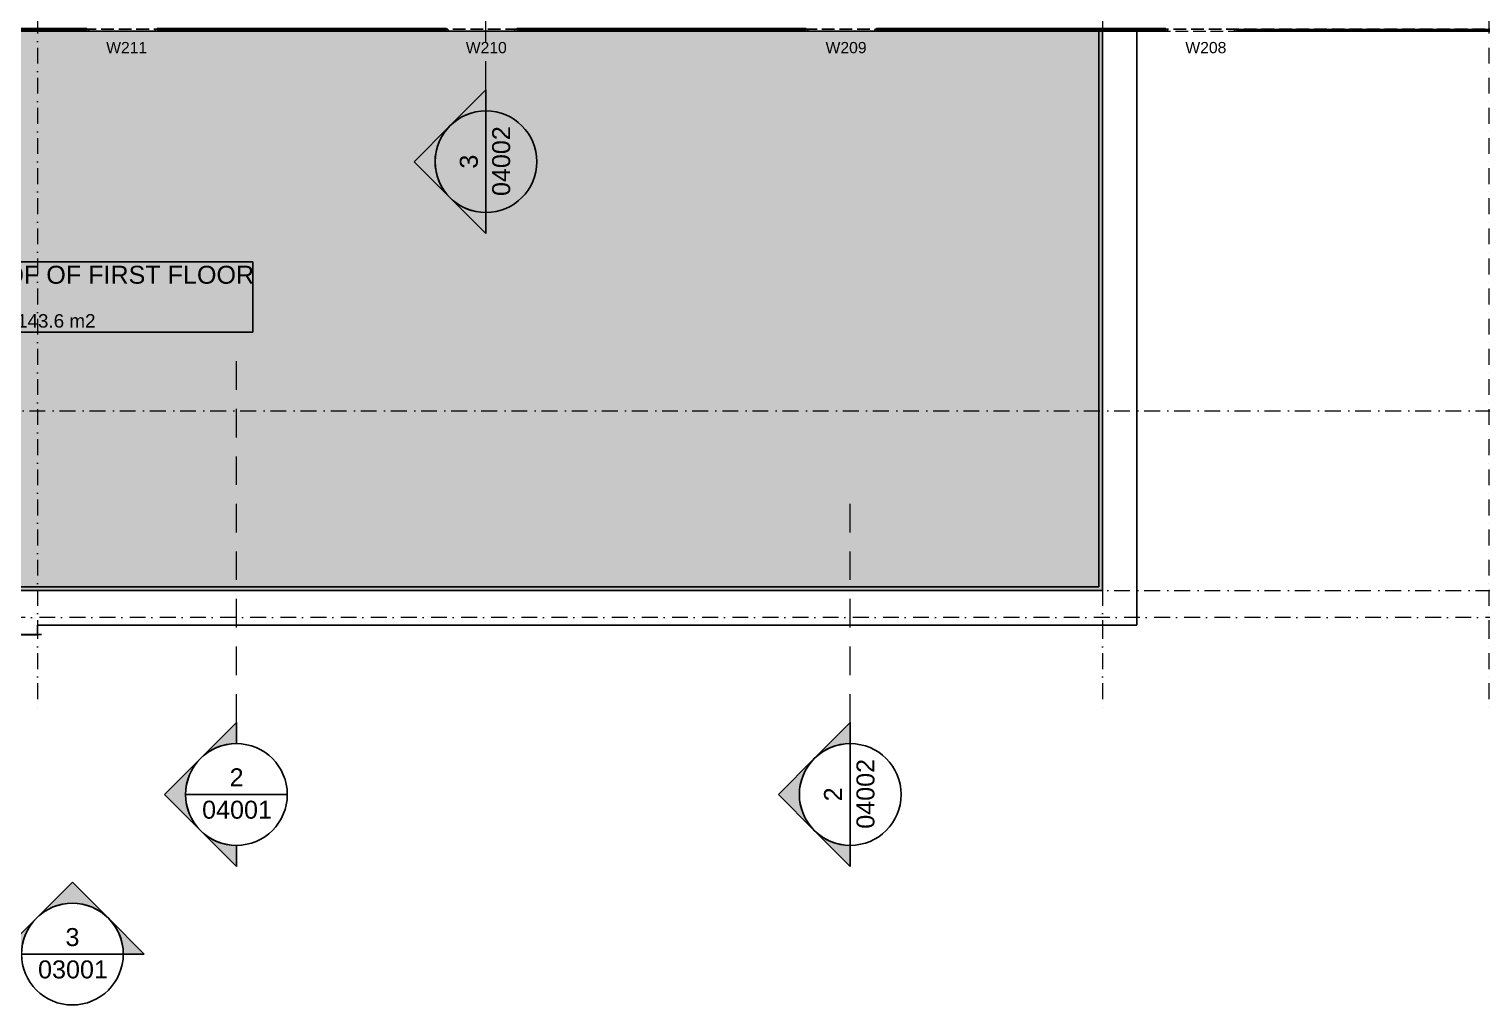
# Model space of a CAD drawing. Header units: millimetres. Extents: x -14278 to 101596, y -22378 to 34603.
# Drawn here: x 76146 to 92312, y -6488 to 4373 of the extents above; entities that cross this region are included whole.
import ezdxf
from ezdxf.enums import TextEntityAlignment as Align

# ---------------------------------------------------------------- set-up
doc = ezdxf.new("R2010")
doc.units = ezdxf.units.MM
doc.header["$MEASUREMENT"] = 0
for name, pattern in [('Dot & Dashed', [335.138881, 176.388884, -88.194442, 0, -70.555556]), ('Hidden Line', [195.611112, 141.111112, -54.5]), ('Long Dashed', [529.166651, 317.499995, -211.666656])]:
    doc.linetypes.add(name, pattern=pattern)
for name, color, linetype in [('A-Ee_40_20-M_GeneralFFAndEInternalFixed', 7, 'Continuous'), ('A-Zz_20_10_90-T_TextWindow', 7, 'Continuous'), ('A-Zz_60_50_30-P_MarkerElevation', 7, 'Continuous'), ('A-Zz_60_50_80-P_MarkerSection', 7, 'Continuous'), ('NewA-Ee_25_10-M_WallsExternal', 7, 'Continuous'), ('NewA-SL-M_SpacesExternal', 7, 'Continuous'), ('NewA-Zz_35_40_80-M_GridStructural', 7, 'Continuous')]:
    doc.layers.add(name, color=color, linetype=linetype)
doc.styles.add('GENERATED_STYLE_1', font='')
doc.styles.get('GENERATED_STYLE_1').set_extended_font_data('Arial')

# ---------------------------------------------------------------- blocks, each defined once
blk = doc.blocks.new('Beam_9_2', base_point=(88090, -1877))
at = {"layer": 'NewA-Ee_25_10-M_WallsExternal', "linetype": 'Continuous'}
for p, q in [((88090, 4348), (68390, 4348)), ((88090, 4348), (88090, -1877)), ((88090, -1877), (68390, -1877))]:
    blk.add_line(p, q, dxfattribs=at)
blk = doc.blocks.new('ROOF OF FIRST FLOOR_Roof-1_48_2', base_point=(77020, 1431))
at = {"layer": 'NewA-SL-M_SpacesExternal', "color": 253, "linetype": 'Continuous', "lineweight": 13}
for p, q in [((88473, 4348), (66015, 4348)), ((88473, -2260), (88473, 4348)), ((76240, -2367), (76240, -2260)), ((76240, -2260), (88473, -2260)), ((67900, -2367), (76240, -2367))]:
    blk.add_line(p, q, dxfattribs=at)
at = {"layer": 'NewA-SL-M_SpacesExternal', "linetype": 'Continuous'}
for p, q in [((75403, 1784), (78637, 1784)), ((78637, 1784), (78637, 1470)), ((78637, 1470), (78637, 1234)), ((78637, 1234), (78637, 999)), ((75403, 999), (78637, 999))]:
    blk.add_line(p, q, dxfattribs=at)
at = {"layer": 'NewA-SL-M_SpacesExternal', "color": 5, "lineweight": 70, "style": 'GENERATED_STYLE_1'}
for tag, height, p in [('ROOM_NAME', 200, (75453, 1739)), ('ROOM_NUMBER', 150, (75453, 1436)), ('adj_text', 150, (75453, 1200))]:
    blk.add_attdef(tag, text='', height=height, dxfattribs=at).set_placement(p, align=Align.TOP_LEFT)
blk = doc.blocks.new('Wall_71_2', base_point=(94890, 4673))
at = {"layer": 'NewA-Ee_25_10-M_WallsExternal', "color": 92, "linetype": 'Continuous', "lineweight": 35}
for p, q in [((76787, 4373), (73568, 4373)), ((80789, 4373), (77572, 4373)), ((84792, 4373), (81573, 4373)), ((88795, 4373), (85576, 4373))]:
    blk.add_line(p, q, dxfattribs=at)
at = {"layer": 'NewA-Ee_25_10-M_WallsExternal', "linetype": 'Continuous'}
for p, q in [((76787, 4368), (73568, 4368)), ((76807, 4348), (76807, 4368)), ((77551, 4348), (77551, 4368)), ((80789, 4368), (77572, 4368)), ((80809, 4348), (80809, 4368)), ((81553, 4348), (81553, 4368)), ((84792, 4368), (81573, 4368)), ((84812, 4348), (84812, 4368)), ((85556, 4348), (85556, 4368)), ((88795, 4368), (85576, 4368)), ((88815, 4348), (88815, 4368)), ((89559, 4348), (89559, 4368)), ((95195, 4368), (89580, 4368)), ((76787, 4348), (76807, 4348)), ((77572, 4348), (77551, 4348)), ((80789, 4348), (80809, 4348)), ((81573, 4348), (81553, 4348)), ((84792, 4348), (84812, 4348)), ((85576, 4348), (85556, 4348)), ((88795, 4348), (88815, 4348)), ((89580, 4348), (89559, 4348))]:
    blk.add_line(p, q, dxfattribs=at)
at = {"layer": 'NewA-Ee_25_10-M_WallsExternal', "linetype": 'Continuous', "flags": 128}
for points in [[(73568, 4348), (76787, 4348)], [(77572, 4348), (80789, 4348)], [(81573, 4348), (84792, 4348)], [(85576, 4348), (88090, 4348)], [(88415, 4348), (88795, 4348)], [(89580, 4348), (95215, 4348)]]:
    blk.add_lwpolyline(points, dxfattribs=at)
blk = doc.blocks.new('Wall_74_2', base_point=(94890, 4673))
at = {"layer": 'NewA-Ee_25_10-M_WallsExternal', "color": 6, "linetype": 'Hidden Line', "lineweight": 13}
for p, q in [((94890, 4373), (65690, 4373)), ((94890, 4368), (65690, 4368))]:
    blk.add_line(p, q, dxfattribs=at)
at = {"layer": 'NewA-Ee_25_10-M_WallsExternal', "color": 6, "linetype": 'Hidden Line', "lineweight": 13, "flags": 128}
blk.add_lwpolyline([(66015, 4348), (94890, 4348)], dxfattribs=at)
blk = doc.blocks.new('Standard grid marker')
at = {"layer": 'NewA-Zz_35_40_80-M_GridStructural', "color": 6, "linetype": 'Dot & Dashed', "lineweight": 13}
for p, q in [((1000, 0), (18131, 0)), ((18131, 0), (19131, 0)), ((1000, 0), (0, 0))]:
    blk.add_line(p, q, dxfattribs=at)
at = {"layer": 'NewA-Zz_35_40_80-M_GridStructural', "linetype": 'Continuous'}
blk.add_circle((-250, 0), 250, dxfattribs=at)
at = {"layer": 'NewA-Zz_35_40_80-M_GridStructural', "color": 6, "linetype": 'Dot & Dashed', "lineweight": 13}
blk.add_point((1000, 0), dxfattribs=at)
blk.add_point((1000, 0), dxfattribs=at)
at = {"layer": 'NewA-Zz_35_40_80-M_GridStructural', "style": 'GENERATED_STYLE_1'}
blk.add_attdef('AC_MarkerText_1', text='', height=250, rotation=90, dxfattribs=at).set_placement((-250, 14), align=Align.MIDDLE_CENTER)
blk = doc.blocks.new('Standard grid marker_2')
at = {"layer": 'NewA-Zz_35_40_80-M_GridStructural', "color": 6, "linetype": 'Dot & Dashed', "lineweight": 13}
blk.add_line((1000, 0), (40176, 0), dxfattribs=at)
at = {"layer": 'NewA-Zz_35_40_80-M_GridStructural', "style": 'GENERATED_STYLE_1'}
blk.add_attdef('AC_MarkerText_1', text='', height=250, dxfattribs=at).set_placement((41426, 14), align=Align.MIDDLE_CENTER)
blk = doc.blocks.new('Standard grid marker_4')
at = {"layer": 'NewA-Zz_35_40_80-M_GridStructural', "color": 6, "linetype": 'Dot & Dashed', "lineweight": 13}
blk.add_line((1000, 0), (40176, 0), dxfattribs=at)
blk = doc.blocks.new('Beam_12_2', base_point=(88090, -1877))
at = {"layer": 'NewA-Ee_25_10-M_WallsExternal', "linetype": 'Continuous'}
for p, q in [((88048, -1835), (76240, -1835)), ((88473, -2260), (76240, -2260))]:
    blk.add_line(p, q, dxfattribs=at)
blk = doc.blocks.new('Beam_13_2', base_point=(88090, 4348))
at = {"layer": 'NewA-Ee_25_10-M_WallsExternal', "linetype": 'Continuous'}
for p, q in [((88048, 4348), (88048, -1835)), ((88048, 4348), (88473, 4348)), ((88473, 4348), (88473, -2260))]:
    blk.add_line(p, q, dxfattribs=at)
blk = doc.blocks.new('Beam_15_2', base_point=(76285, -1877))
at = {"layer": 'NewA-Ee_25_10-M_WallsExternal', "linetype": 'Continuous'}
for p, q in [((76285, -1835), (68432, -1835)), ((76285, -2367), (67900, -2367))]:
    blk.add_line(p, q, dxfattribs=at)
blk = doc.blocks.new('Cutting Plane_15_2', base_point=(81230, 2897))
at = {"layer": 'A-Zz_60_50_80-P_MarkerSection', "linetype": 'Continuous'}
for points in [[(81230, 3697), (81230, 3462, 0.198912), (80830, 3297)], [(80830, 2497, -0.414214), (80830, 3297), (80430, 2897)], [(81230, 2097), (81230, 2331, -0.198912), (80830, 2497)]]:
    blk.add_hatch(color=256, dxfattribs=at).paths.add_polyline_path(points)
at = {"layer": 'A-Zz_60_50_80-P_MarkerSection', "color": 6, "linetype": 'Long Dashed', "lineweight": 13}
blk.add_line((81230, 3697), (81230, 5509), dxfattribs=at)
at = {"layer": 'A-Zz_60_50_80-P_MarkerSection', "linetype": 'Continuous'}
for p, q in [((80830, 3297), (81230, 3697)), ((81230, 3697), (81230, 3462)), ((81230, 2331), (81230, 3462)), ((80830, 3297), (80430, 2897)), ((80430, 2897), (80830, 2497)), ((80830, 2497), (81230, 2097)), ((81230, 2097), (81230, 2331))]:
    blk.add_line(p, q, dxfattribs=at)
blk.add_circle((81230, 2897), 566, dxfattribs=at)
for start, end in [(90, 135), (135, 225), (225, 270)]:
    blk.add_arc((81230, 2897), 566, start, end, dxfattribs=at)
at = {"layer": 'A-Zz_60_50_80-P_MarkerSection', "char_height": 200, "attachment_point": 7, "rotation": 90, "style": 'GENERATED_STYLE_1'}
for s, insert in [('\\A1;{\\fArial|b0|i0|c0|p34;04002}', (81502, 2515)), ('\\A1;{\\fArial|b0|i0|c0|p34;3}', (81142, 2820))]:
    blk.add_mtext(s, dxfattribs=dict(at, insert=insert))
blk = doc.blocks.new('Cutting Plane_17_2', base_point=(85284, -4146))
at = {"layer": 'A-Zz_60_50_80-P_MarkerSection', "linetype": 'Continuous'}
for points in [[(85284, -3346), (85284, -3580, 0.198912), (84884, -3746)], [(84884, -4546, -0.414214), (84884, -3746), (84484, -4146)], [(85284, -4946), (85284, -4712, -0.198912), (84884, -4546)]]:
    blk.add_hatch(color=256, dxfattribs=at).paths.add_polyline_path(points)
at = {"layer": 'A-Zz_60_50_80-P_MarkerSection', "color": 6, "linetype": 'Long Dashed', "lineweight": 13}
blk.add_line((85284, -3346), (85284, -733), dxfattribs=at)
at = {"layer": 'A-Zz_60_50_80-P_MarkerSection', "linetype": 'Continuous'}
for p, q in [((84884, -3746), (85284, -3346)), ((85284, -3346), (85284, -3580)), ((85284, -4712), (85284, -3580)), ((84884, -3746), (84484, -4146)), ((84484, -4146), (84884, -4546)), ((84884, -4546), (85284, -4946)), ((85284, -4946), (85284, -4712))]:
    blk.add_line(p, q, dxfattribs=at)
blk.add_circle((85284, -4146), 566, dxfattribs=at)
for start, end in [(90, 135), (135, 225), (225, 270)]:
    blk.add_arc((85284, -4146), 566, start, end, dxfattribs=at)
at = {"layer": 'A-Zz_60_50_80-P_MarkerSection', "char_height": 200, "attachment_point": 7, "rotation": 90, "style": 'GENERATED_STYLE_1'}
for s, insert in [('\\A1;{\\fArial|b0|i0|c0|p34;04002}', (85556, -4527)), ('\\A1;{\\fArial|b0|i0|c0|p34;2}', (85192, -4222))]:
    blk.add_mtext(s, dxfattribs=dict(at, insert=insert))
blk = doc.blocks.new('Elevation_6_2', base_point=(52228, -5922))
at = {"layer": 'A-Zz_60_50_30-P_MarkerElevation', "linetype": 'Continuous'}
for points in [[(76229, -5522, -0.414214), (77029, -5522), (76629, -5122)], [(75829, -5922), (76063, -5922, -0.198912), (76229, -5522)], [(77429, -5922), (77194, -5922, 0.198912), (77029, -5522)]]:
    blk.add_hatch(color=256, dxfattribs=at).paths.add_polyline_path(points)
for p, q in [((76629, -5122), (76229, -5522)), ((77029, -5522), (76629, -5122)), ((76229, -5522), (75829, -5922)), ((77029, -5522), (77429, -5922)), ((75829, -5922), (76063, -5922)), ((76063, -5922), (77194, -5922)), ((77429, -5922), (77194, -5922))]:
    blk.add_line(p, q, dxfattribs=at)
blk.add_circle((76629, -5922), 566, dxfattribs=at)
for start, end in [(45, 135), (135, 180), (0, 45)]:
    blk.add_arc((76629, -5922), 566, start, end, dxfattribs=at)
at = {"layer": 'A-Zz_60_50_30-P_MarkerElevation', "char_height": 200, "attachment_point": 7, "style": 'GENERATED_STYLE_1'}
for s, insert in [('\\A1;{\\fArial|b0|i0|c0|p34;3}', (76552, -5835)), ('\\A1;{\\fArial|b0|i0|c0|p34;03001}', (76247, -6195))]:
    blk.add_mtext(s, dxfattribs=dict(at, insert=insert))
blk = doc.blocks.new('Label_152_2', base_point=(88815, 4308))
at = {"layer": 'A-Zz_20_10_90-T_TextWindow', "insert": (89240, 4229), "char_height": 125, "attachment_point": 2, "style": 'GENERATED_STYLE_1'}
blk.add_mtext('\\fArial|b0|i0|c0|p34;W208\\fArial|b0|i0|c0|p34;\\fArial|b0|i0|c0|p34;\\fArial|b0|i0|c0|p34;\\fArial|b0|i0|c0|p34;\\fArial|b0|i0|c0|p34;\\fArial|b0|i0|c0|p34;\\fArial|b0|i0|c0|p34;\\fArial|b0|i0|c0|p34;\\fArial|b0|i0|c0|p34;\\fArial|b0|i0|c0|p34;\\fArial|b0|i0|c0|p34;\\fArial|b0|i0|c0|p34;\\fArial|b0|i0|c0|p34;\\fArial|b0|i0|c0|p34;\\fArial|b0|i0|c0|p34;\\fArial|b0|i0|c0|p34;\\fArial|b0|i0|c0|p34;\\fArial|b0|i0|c0|p34;\\fArial|b0|i0|c0|p34;\\fArial|b0|i0|c0|p34;\\fArial|b0|i0|c0|p34;\\fArial|b0|i0|c0|p34;\\fArial|b0|i0|c0|p34;\\fArial|b0|i0|c0|p34;\\fArial|b0|i0|c0|p34;\\fArial|b0|i0|c0|p34;\\fArial|b0|i0|c0|p34;\\fArial|b0|i0|c0|p34;\\fArial|b0|i0|c0|p34;}', dxfattribs=at)
blk = doc.blocks.new('Label_153_2', base_point=(84812, 4308))
at = {"layer": 'A-Zz_20_10_90-T_TextWindow', "insert": (85237, 4229), "char_height": 125, "attachment_point": 2, "style": 'GENERATED_STYLE_1'}
blk.add_mtext('\\fArial|b0|i0|c0|p34;W209\\fArial|b0|i0|c0|p34;\\fArial|b0|i0|c0|p34;\\fArial|b0|i0|c0|p34;\\fArial|b0|i0|c0|p34;\\fArial|b0|i0|c0|p34;\\fArial|b0|i0|c0|p34;\\fArial|b0|i0|c0|p34;\\fArial|b0|i0|c0|p34;\\fArial|b0|i0|c0|p34;\\fArial|b0|i0|c0|p34;\\fArial|b0|i0|c0|p34;\\fArial|b0|i0|c0|p34;\\fArial|b0|i0|c0|p34;\\fArial|b0|i0|c0|p34;\\fArial|b0|i0|c0|p34;\\fArial|b0|i0|c0|p34;\\fArial|b0|i0|c0|p34;\\fArial|b0|i0|c0|p34;\\fArial|b0|i0|c0|p34;\\fArial|b0|i0|c0|p34;\\fArial|b0|i0|c0|p34;\\fArial|b0|i0|c0|p34;\\fArial|b0|i0|c0|p34;\\fArial|b0|i0|c0|p34;\\fArial|b0|i0|c0|p34;\\fArial|b0|i0|c0|p34;\\fArial|b0|i0|c0|p34;\\fArial|b0|i0|c0|p34;\\fArial|b0|i0|c0|p34;}', dxfattribs=at)
blk = doc.blocks.new('Label_154_2', base_point=(80809, 4308))
at = {"layer": 'A-Zz_20_10_90-T_TextWindow', "insert": (81234, 4229), "char_height": 125, "attachment_point": 2, "style": 'GENERATED_STYLE_1'}
blk.add_mtext('\\fArial|b0|i0|c0|p34;W210\\fArial|b0|i0|c0|p34;\\fArial|b0|i0|c0|p34;\\fArial|b0|i0|c0|p34;\\fArial|b0|i0|c0|p34;\\fArial|b0|i0|c0|p34;\\fArial|b0|i0|c0|p34;\\fArial|b0|i0|c0|p34;\\fArial|b0|i0|c0|p34;\\fArial|b0|i0|c0|p34;\\fArial|b0|i0|c0|p34;\\fArial|b0|i0|c0|p34;\\fArial|b0|i0|c0|p34;\\fArial|b0|i0|c0|p34;\\fArial|b0|i0|c0|p34;\\fArial|b0|i0|c0|p34;\\fArial|b0|i0|c0|p34;\\fArial|b0|i0|c0|p34;\\fArial|b0|i0|c0|p34;\\fArial|b0|i0|c0|p34;\\fArial|b0|i0|c0|p34;\\fArial|b0|i0|c0|p34;\\fArial|b0|i0|c0|p34;\\fArial|b0|i0|c0|p34;\\fArial|b0|i0|c0|p34;\\fArial|b0|i0|c0|p34;\\fArial|b0|i0|c0|p34;\\fArial|b0|i0|c0|p34;\\fArial|b0|i0|c0|p34;\\fArial|b0|i0|c0|p34;}', dxfattribs=at)
blk = doc.blocks.new('Label_155_2', base_point=(76807, 4308))
at = {"layer": 'A-Zz_20_10_90-T_TextWindow', "insert": (77232, 4229), "char_height": 125, "attachment_point": 2, "style": 'GENERATED_STYLE_1'}
blk.add_mtext('\\fArial|b0|i0|c0|p34;W211\\fArial|b0|i0|c0|p34;\\fArial|b0|i0|c0|p34;\\fArial|b0|i0|c0|p34;\\fArial|b0|i0|c0|p34;\\fArial|b0|i0|c0|p34;\\fArial|b0|i0|c0|p34;\\fArial|b0|i0|c0|p34;\\fArial|b0|i0|c0|p34;\\fArial|b0|i0|c0|p34;\\fArial|b0|i0|c0|p34;\\fArial|b0|i0|c0|p34;\\fArial|b0|i0|c0|p34;\\fArial|b0|i0|c0|p34;\\fArial|b0|i0|c0|p34;\\fArial|b0|i0|c0|p34;\\fArial|b0|i0|c0|p34;\\fArial|b0|i0|c0|p34;\\fArial|b0|i0|c0|p34;\\fArial|b0|i0|c0|p34;\\fArial|b0|i0|c0|p34;\\fArial|b0|i0|c0|p34;\\fArial|b0|i0|c0|p34;\\fArial|b0|i0|c0|p34;\\fArial|b0|i0|c0|p34;\\fArial|b0|i0|c0|p34;\\fArial|b0|i0|c0|p34;\\fArial|b0|i0|c0|p34;\\fArial|b0|i0|c0|p34;\\fArial|b0|i0|c0|p34;}', dxfattribs=at)
blk = doc.blocks.new('Cutting Plane_22_2', base_point=(78454, -4146))
at = {"layer": 'A-Zz_60_50_80-P_MarkerSection', "linetype": 'Continuous'}
for points in [[(78454, 18238), (78454, 18004, 0.198912), (78054, 17838)], [(78054, 17838, 0.414214), (78054, 17038), (77654, 17438)], [(78454, 16638), (78454, 16873, -0.198912), (78054, 17038)], [(78454, -3346), (78454, -3580, 0.198912), (78054, -3746)], [(78054, -4546, -0.414214), (78054, -3746), (77654, -4146)], [(78454, -4946), (78454, -4712, -0.198912), (78054, -4546)]]:
    blk.add_hatch(color=256, dxfattribs=at).paths.add_polyline_path(points)
for p, q in [((78054, 17838), (78454, 18238)), ((78454, 18238), (78454, 18004)), ((77654, 17438), (78054, 17838)), ((78054, 17038), (77654, 17438)), ((79020, 17438), (77888, 17438)), ((78054, 17038), (78454, 16638)), ((78454, 16638), (78454, 16873)), ((78054, -3746), (78454, -3346)), ((78454, -3346), (78454, -3580)), ((78054, -3746), (77654, -4146)), ((77654, -4146), (78054, -4546)), ((77888, -4146), (79020, -4146)), ((78054, -4546), (78454, -4946)), ((78454, -4946), (78454, -4712))]:
    blk.add_line(p, q, dxfattribs=at)
at = {"layer": 'A-Zz_60_50_80-P_MarkerSection', "color": 6, "linetype": 'Long Dashed', "lineweight": 13}
for p, q in [((78454, 12438), (78454, 16638)), ((78454, -3346), (78454, 854))]:
    blk.add_line(p, q, dxfattribs=at)
at = {"layer": 'A-Zz_60_50_80-P_MarkerSection', "linetype": 'Continuous'}
for centre in [(78454, 17438), (78454, -4146)]:
    blk.add_circle(centre, 566, dxfattribs=at)
for centre, start, end in [((78454, 17438), 90, 135), ((78454, 17438), 135, 225), ((78454, 17438), 225, 270), ((78454, -4146), 90, 135), ((78454, -4146), 135, 225), ((78454, -4146), 225, 270)]:
    blk.add_arc(centre, 566, start, end, dxfattribs=at)
at = {"layer": 'A-Zz_60_50_80-P_MarkerSection', "char_height": 200, "style": 'GENERATED_STYLE_1'}
for s, insert, attachment_point in [('\\A1;{\\fArial|b0|i0|c0|p34;2}', (78530, 17530), 9), ('\\A1;{\\fArial|b0|i0|c0|p34;04001}', (78835, 17166), 9), ('\\A1;{\\fArial|b0|i0|c0|p34;2}', (78378, -4055), 7), ('\\A1;{\\fArial|b0|i0|c0|p34;04001}', (78072, -4418), 7)]:
    blk.add_mtext(s, dxfattribs=dict(at, insert=insert, attachment_point=attachment_point))

msp = doc.modelspace()

# ---------------------------------------------------------------- hatches: boundary and pattern name
at = {"layer": 'A-Ee_40_20-M_GeneralFFAndEInternalFixed', "linetype": 'Continuous', "lineweight": 13}
msp.add_hatch(color=9, dxfattribs=at).paths.add_polyline_path([(66015.1, 4348.1), (88090.2, 4348.1), (88090.2, -1877), (68390.2, -1877), (68390.2, 1214.7), (66015.1, 1214.7)])

# ---------------------------------------------------------------- linework, layer by layer
at = {"layer": 'A-Ee_40_20-M_GeneralFFAndEInternalFixed', "linetype": 'Continuous', "flags": 128}
msp.add_lwpolyline([(66015.1, 4348.1), (88090.2, 4348.1), (88090.2, -1877), (68390.2, -1877), (68390.2, 1214.7), (66015.1, 1214.7)], close=True, dxfattribs=at)

# ---------------------------------------------------------------- block references
at = {"layer": 'A-Zz_20_10_90-T_TextWindow', "color": 6, "linetype": 'Continuous', "lineweight": 13}
for name, p in [('Label_155_2', (76807.5, 4308.1)), ('Label_154_2', (80808.7, 4308.1)), ('Label_153_2', (84812.1, 4308.1)), ('Label_152_2', (88815.4, 4308.1))]:
    msp.add_blockref(name, p, dxfattribs=at)
at = {"layer": 'A-Zz_60_50_30-P_MarkerElevation', "color": 82, "lineweight": 13}
msp.add_blockref('Elevation_6_2', (52227.5, -5922.5), dxfattribs=at)
at = {"layer": 'A-Zz_60_50_80-P_MarkerSection', "color": 6, "lineweight": 13}
for name, p in [('Cutting Plane_22_2', (78453.8, -4146)), ('Cutting Plane_15_2', (81229.9, 2896.6)), ('Cutting Plane_17_2', (85283.6, -4146))]:
    msp.add_blockref(name, p, dxfattribs=at)
at = {"layer": 'NewA-Ee_25_10-M_WallsExternal', "color": 92, "lineweight": 35}
for name in ['Wall_71_2', 'Wall_74_2']:
    msp.add_blockref(name, (94890.2, 4673), dxfattribs=at)
at = {"layer": 'NewA-Ee_25_10-M_WallsExternal', "color": 6, "lineweight": 13}
for name, p in [('Beam_9_2', (88090.2, -1877)), ('Beam_13_2', (88090.2, 4348.1)), ('Beam_15_2', (76285.4, -1877)), ('Beam_12_2', (88090.2, -1877))]:
    msp.add_blockref(name, p, dxfattribs=at)
at = {"layer": 'NewA-SL-M_SpacesExternal', "linetype": 'Continuous'}
ref = msp.add_blockref('ROOF OF FIRST FLOOR_Roof-1_48_2', (77020.4, 1430.7), dxfattribs=at)
ref.add_attrib('ROOM_NAME', 'ROOF OF FIRST FLOOR', dxfattribs={"color": 5, "lineweight": 70, "height": 200, "style": 'GENERATED_STYLE_1'}).set_placement((75453.3, 1738.5), align=Align.TOP_LEFT)
ref.add_attrib('adj_text', 'Area: 143.6 m2', dxfattribs={"color": 5, "lineweight": 70, "height": 150, "style": 'GENERATED_STYLE_1'}).set_placement((75453.3, 1200), align=Align.TOP_LEFT)
at = {"layer": 'NewA-Zz_35_40_80-M_GridStructural', "color": 1, "linetype": 'Continuous', "lineweight": 18}
ref = msp.add_blockref('Standard grid marker', (76240.2, 15893.2), dxfattribs=dict(at, zscale=1000, rotation=270))
ref.add_attrib('AC_MarkerText_1', '5', dxfattribs={"color": 7, "height": 250, "rotation": 360, "style": 'GENERATED_STYLE_1'}).set_placement((76240.2, 16155.4), align=Align.MIDDLE_CENTER)
ref = msp.add_blockref('Standard grid marker', (88090.2, 15893.2), dxfattribs=dict(at, zscale=1000, rotation=270))
ref.add_attrib('AC_MarkerText_1', '6', dxfattribs={"color": 7, "height": 250, "rotation": 360, "style": 'GENERATED_STYLE_1'}).set_placement((88090.2, 16155.4), align=Align.MIDDLE_CENTER)
ref = msp.add_blockref('Standard grid marker', (92390.2, 15893.2), dxfattribs=dict(at, zscale=1000, rotation=270))
ref.add_attrib('AC_MarkerText_1', '7', dxfattribs={"color": 7, "height": 250, "rotation": 360, "style": 'GENERATED_STYLE_1'}).set_placement((92390.2, 16157.5), align=Align.MIDDLE_CENTER)
at = {"layer": 'NewA-Zz_35_40_80-M_GridStructural', "color": 1, "linetype": 'Continuous', "lineweight": 18, "zscale": 1000}
for p in [(58387.9, 123), (58387.9, -1877)]:
    msp.add_blockref('Standard grid marker_2', p, dxfattribs=at)
at = {"layer": 'NewA-Zz_35_40_80-M_GridStructural', "color": 1, "linetype": 'Continuous', "lineweight": 18, "zscale": 1000, "rotation": 180}
msp.add_blockref('Standard grid marker_4', (99563.4, -2177), dxfattribs=at)

doc.saveas('drawing.dxf')
